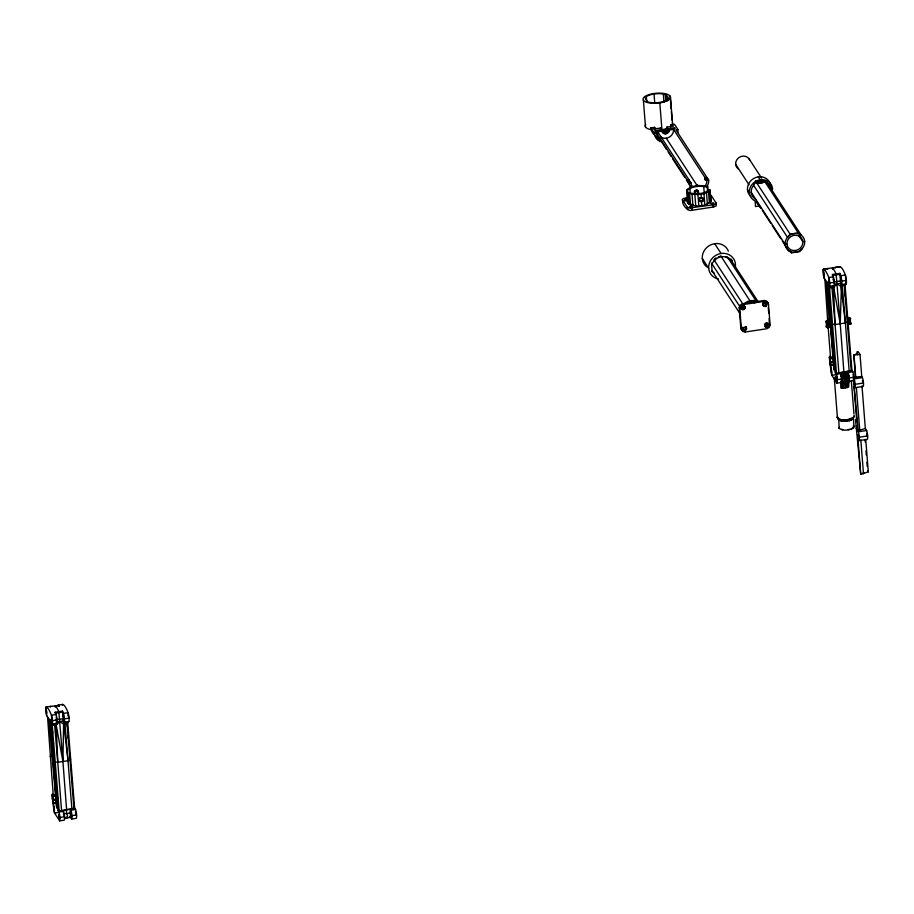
<?xml version="1.0" encoding="UTF-8"?>
<svg xmlns="http://www.w3.org/2000/svg" width="914" height="914" viewBox="0 0 914 914"><rect width="100%" height="100%" fill="white"/><g stroke="black" fill="none" stroke-linecap="round" stroke-linejoin="round"><path stroke-width="1.37" d="M845.153 387.936L845.256 381.881L847.244 387.513L848.638 387.056L848.946 381.321A5.53 1.005 81.4 0 0 849.255 377.905A5.53 1.005 81.4 0 0 848.249 372.489L847.598 371.484L840.206 372.604L840.869 373.609A5.53 1.005 81.4 0 1 841.863 379.024A5.53 1.005 81.4 0 1 841.554 382.44L841.257 388.176L845.153 387.936L847.244 387.513L848.946 381.321M75.451 812.797L75.645 812.009L76.09 813.094M76.33 815.322L76.308 814.523M833.271 280.141L833.385 276.828L832.437 274.508L839.817 273.389L840.777 275.72A5.53 1.005 81.4 0 1 841.771 281.135A5.53 1.005 81.4 0 1 841.474 284.551L840.229 323.773L843.908 372.044A6.901 1.245 81.4 0 0 843.748 373.609M848.775 376.077L848.329 375.003L848.158 376.225M55.206 713.194L62.598 712.075L63.477 713.423A5.53 1.005 81.4 0 1 64.471 718.838L64.049 719.684L62.518 711.103L55.137 712.223L56.085 714.542A5.53 1.005 81.4 0 1 57.091 719.958A5.53 1.005 81.4 0 1 56.782 723.374L56.222 725.316L57.776 762.253L61.592 810.764L74.64 808.079L67.739 722.757L68.79 721.557A5.53 1.005 81.4 0 0 69.087 718.141A5.53 1.005 81.4 0 0 68.093 712.726A40.227 7.278 81.4 0 0 62.678 704.42A5.53 1.005 81.4 0 0 62.381 705.254M706.339 187.176A10.065 9.197 -33.1 0 0 708.681 180.127L707.767 178.733L705.928 179.007L705.368 180.218L705.037 177.647L673.595 129.411L668.888 130.119L668.465 129.48L675.206 128.451L674.681 127.652L667.94 128.668L666.9 127.069L673.641 126.041L670.842 124.875L674.532 124.315L677.937 129.525A12.156 11.105 -33.1 0 1 677.765 132.507M707.105 179.704L706.888 177.373L675.903 129.834L677.937 129.525M835.065 268.248A5.53 1.005 81.4 0 1 835.362 267.414L839.977 266.705A40.227 7.278 81.4 0 1 845.393 275.011A5.53 1.005 81.4 0 1 846.387 280.438L841.771 281.135L841.348 281.969L840.777 275.72L839.897 274.371L832.517 275.491L832.437 274.508M839.726 267.299A5.53 1.005 81.4 0 1 839.977 266.705L823.365 269.23A40.227 7.278 81.4 0 1 828.769 277.536A5.53 1.005 81.4 0 1 829.775 282.952A5.53 1.005 81.4 0 1 829.466 286.368L828.415 287.567L835.316 372.889L836.253 374.306L847.118 372.649L847.095 373.963M837.612 416.396L837.247 417.23C838.252 421.845 843.93 421.56 847.575 421.114L847.655 419.663L853.904 417.127L854.064 415.504M699.507 199.503L699.084 198.852C698.673 202.405 704.5 200.749 702.615 197.881C705.437 207.032 693.646 196.647 703.037 198.521M659.931 141.716L654.995 135.352A12.156 11.105 -33.1 0 1 650.905 127.891L654.595 127.332L655.018 127.983L653.167 128.257L653.693 129.068L660.434 128.04C660.422 131.205 665.449 131.753 666.58 128.668L667.803 130.314L666.9 127.069M667.894 129.48L667.94 128.668M662.559 131.936C664.067 133.981 667.151 133.341 668.157 131.079L668.751 131.776L668.465 129.48M668.842 130.942L668.888 130.119M742.831 331.028L740.854 328.4L739.22 307.664L740.066 305.139L742.465 303.779L764.173 300.489L766.732 301.094L768.468 304.122L770.102 324.847L769.257 327.372L766.857 328.732L745.15 332.022L742.591 331.416L741.38 329.2L739.746 308.475L740.591 305.95L742.991 304.591L764.698 301.3L767.863 302.511M741.722 309.058L741.06 306.487L741.585 307.298C740.603 311.982 748.063 308.384 743.939 305.687M743.071 328.48C746.007 334.89 748.04 322.859 743.071 328.48L742.545 327.68M744.259 306.007L743.768 308.521L741.197 308.258M743.676 330.114C740.066 328.092 748.098 331.039 745.893 326.744M763.43 305.779C765.132 295.987 769.885 311.891 762.687 304.568M764.778 302.066C768.126 302.614 764.938 307.47 762.904 304.968M767.6 323.453C769.805 327.006 762.79 325.533 765.384 326.824C767.771 328.366 769.702 324.459 767.269 323.133M769.142 318.518L769.234 325.795M842.023 382.372L842.251 377.254L840.652 373.632L840.709 376.465M848.478 381.389L848.718 376.271L847.118 372.649M841.554 382.44L842.937 388.164L843.405 382.166M707.653 179.578L707.767 178.733M64.197 719.512L63.409 716.108M834.048 283.066L834.014 280.895M841.497 281.798L840.709 278.393M853.585 377.882L853.162 374.637M862.359 380.567L863.09 381.686M848.466 374.991L845.096 374.9L844.342 378.933L845.587 380.532L847.107 378.51L848.957 378.236L845.096 374.9L842 375.974M847.575 421.114L849.437 420.726L849.734 419.24M55.663 795.18L53.263 795.546L47.562 717.022M827.73 321.728L824.874 279.307M832.517 275.491L833.385 276.828A5.53 1.005 81.4 0 1 834.391 282.255A5.53 1.005 81.4 0 1 834.082 285.671L833.522 287.613L835.076 324.55L838.892 373.049L851.939 370.364L845.039 285.042L846.09 283.854A5.53 1.005 81.4 0 0 846.387 280.438M849.437 420.726L851.048 420.2L851.551 418.646M667.631 130.279C666.626 132.53 663.541 133.17 662.033 131.125M668.58 131.73C666.5 135.9 661.485 133.01 660.445 128.92M667.803 130.314L666.854 127.88M668.751 131.776L668.42 130.291M740.82 308.726L742.282 305.939M768.126 324.264L765.544 323.99L765.064 326.504M842.937 388.164L845.256 381.881M851.048 420.2L852.968 417.927M834.116 282.917L834.391 282.255L829.775 282.952M63.489 813.997L64.266 815.871M833.317 279.513L833.808 280.015M852.305 419.56L854.27 416.293M57.936 808.582L56.542 806.936L48.83 718.952M687.682 201.32L686.78 189.952C692.035 184.845 701.072 184.822 707.802 186.764L708.133 191.003M709.481 194.328L710.566 195.322L711.195 200.749C706.099 207.021 694.206 207.501 687.636 203.159L687.339 197.001L689.453 199.035M687.351 202.051L687.876 200.897M688.733 193.185C695.485 195.265 704.877 195.299 710.041 189.952L709.093 189.963C703.574 194.236 696.057 194.305 689.51 192.923L688.733 193.185L689.624 204.565M710.852 196.43L709.641 197.013M836.013 371.221L834.048 369.987L833.979 368.936M853.288 425.593A7.598 2.753 -4.5 0 1 851.745 429.02A7.598 2.753 -4.5 0 1 842.559 429.957L839.201 428.46L838.664 418.201M853.139 418.852L853.288 417.412L853.973 426.221M763.521 181.109L757.066 182.092L757.775 183.188L764.241 182.206L763.521 181.109L762.722 182.777L759.26 183.303M848.592 375.62L845.096 374.9L842.491 379.207L847.107 378.51L845.096 374.9L842.137 376.602M741.585 307.298L743.116 306.179L744.784 306.818M742.694 327.223L743.482 327.623M763.03 302.797L763.293 304.008M842.434 378.579L845.096 374.9L848.718 376.271M766.572 181.932L801.304 235.229L798.219 232.921L790.119 234.155L787.468 237.32A10.065 9.197 -33.1 0 0 793.089 252.298A10.065 9.197 -33.1 0 0 804.171 239.034A10.065 9.197 -33.1 0 0 787.468 237.32L753.502 185.211M802.343 248.448L799.693 251.624L791.593 252.847L788.508 250.539L782.327 241.068M62.758 811.872A6.901 1.245 81.4 0 1 62.906 810.318L63.569 811.312A5.53 1.005 81.4 0 1 64.563 816.739A5.53 1.005 81.4 0 1 64.254 820.155L59.639 820.852A5.53 1.005 81.4 0 0 59.947 817.436A5.53 1.005 81.4 0 0 58.953 812.02L58.016 810.592L51.115 725.27L52.167 724.071A5.53 1.005 81.4 0 0 52.475 720.655A5.53 1.005 81.4 0 0 51.47 715.239A40.227 7.278 81.4 0 0 46.054 706.933L58.862 705.494L58.942 706.465M842.354 377.916L845.096 374.9L848.82 376.934M51.115 725.27L56.222 725.316L59.661 721.569L58.827 711.663A40.227 7.278 81.4 0 0 55.183 706.065L55.251 707.025M832.551 269.31L832.471 268.339A40.227 7.278 81.4 0 1 836.116 273.937L836.961 283.866L833.522 287.613L828.415 287.567M46.294 709.618L46.671 713.251L46.054 706.933A5.53 1.005 81.4 0 0 45.757 710.349L46.523 715.411L52.167 724.071L56.782 723.374L54.691 725.442L57.776 762.253L68.093 760.699L70.606 759.248M827.718 269.116A5.53 1.005 81.4 0 1 827.981 268.533L823.377 269.264A5.53 1.005 81.4 0 0 823.057 272.646L823.822 277.707L829.466 286.368L834.082 285.671L831.991 287.727L835.076 324.55L845.393 322.985L847.906 321.545M59.456 721.249L63.603 724.196L67.03 723.214L68.79 721.557L64.174 722.254L63.603 724.196L62.929 761.476L66.608 809.758A6.901 1.245 81.4 0 0 66.528 813.529C70.058 817.527 62.712 818.521 67.248 817.653L65.934 817.642L66.665 817.619M836.756 283.534L840.903 286.493L842.308 286.173L846.09 283.854L845.861 281.158M687.762 199.332C683.581 201.674 683.603 197.104 687.796 198.966M856.898 419.149L855.504 419.709L860.725 474.24L868.3 471.864L865.741 439.406M842.251 377.254L845.096 374.9L848.9 377.596M686.78 189.952L689.876 188.65A10.065 3.656 -4.5 0 1 703.723 186.559L707.802 186.764M62.518 711.103L63.352 721.009L64.174 722.254L67.739 722.757M839.817 273.389L840.652 283.306L841.474 284.551L845.039 285.042M662.81 132.667L661.485 129.651L654.744 130.668L655.269 131.479L662.01 130.451L662.981 132.576M745.104 302.945C748.92 300.238 754.393 299.495 758.437 302.123M646.358 96.541C643.205 97.592 647.672 103.065 650.22 102.471A12.339 4.479 -4.5 0 0 667.197 99.9C670.339 98.838 665.883 93.365 663.324 93.971A12.339 4.479 -4.5 0 0 646.358 96.541L646.792 102.06M683.238 200.886C680.884 202.805 687.454 212.288 691.864 210.277L713.571 206.987L716.21 205.913L716.108 203.022L711.161 195.436L709.755 194.762M69.27 816.922L70.218 816.442M838.892 373.049L836.459 373.072L829.558 287.75L834.082 285.671M61.592 810.764L59.159 810.775L52.258 725.453L56.782 723.374M64.951 817.687L64.506 817.642M827.09 321.5L828.941 321.225L829.912 322.711L828.061 322.985L827.056 321.065M847.506 318.586L848.329 318.289L849.3 319.774L849.746 324.344L850.671 324.207L850.294 319.352A4.193 1.52 -4.5 0 0 849.106 317.546L848.192 317.684L849.369 319.489L849.746 324.344M847.449 320.049L849.3 319.774M832.3 326.983L827.593 327.703A4.193 1.52 -4.5 0 1 826.416 325.898L826.222 323.465M849.643 324.184L847.895 324.619L847.712 322.196M714.062 206.176L712.703 206.45M861.753 376.522L855.504 377.059L853.779 355.02L855.024 354.609A7.598 2.753 -4.5 0 0 857.263 351.81L858.189 351.673L860.017 354.472L861.753 376.522L862.462 377.619A5.53 1.005 81.4 0 1 863.467 383.035A5.53 1.005 81.4 0 1 863.159 386.451L854.853 387.719L854.202 386.713L858.326 431.774A5.53 1.005 81.4 0 1 859.32 437.2A5.53 1.005 81.4 0 1 859.011 440.617L867.329 439.348A5.53 1.005 81.4 0 0 867.626 435.932A5.53 1.005 81.4 0 0 866.632 430.517L865.33 428.529L861.982 385.891M855.504 377.059L853.299 377.562L856.761 421.651L855.504 419.709M856.201 428.529L857.069 428.3M857.675 430.78L865.33 428.529M763.818 302.214L764.824 302.888M835.282 370.536L831.797 327.132L830.86 327.281M829.341 283.786L828.861 280.05L829.558 287.75M845.964 281.272L845.918 278.61M831.763 372.809L831.283 369.073L831.854 375.323L836.938 383.137L853.562 380.624A5.53 1.005 81.4 0 0 853.87 377.208A5.53 1.005 81.4 0 0 852.865 371.792L851.939 370.364M68.082 715.262L68.836 717.753M52.041 721.5L51.561 717.753L52.258 725.453M54.463 810.524L53.983 806.776L54.554 813.037L59.639 820.852M696.776 185.039C700.033 185.074 694.469 186.102 696.776 185.039L666.249 138.197M690.47 206.198C685.763 208.575 697.085 206.541 690.47 206.198L690.641 208.403M687.865 197.618L683.501 198.452L682.347 199.446L687.385 207.375L688.973 208.084L713.4 204.782L715.639 204.039L716.108 203.022M658.137 133.73A8.169 7.461 -33.1 0 1 657.714 131.81L662.422 131.102M650.905 127.891L654.298 133.113L656.332 132.804L687.317 180.332C688.288 183.76 687.751 182.423 690.047 181.418L690.961 182.811A8.169 7.461 -33.1 0 0 692.321 186.445M687.317 180.332L689.156 180.058L689.876 182.309M705.037 177.647L706.888 177.373M687.431 180.823L689.282 180.549M705.025 178.161L706.876 177.887M687.579 181.338L689.419 181.052M705.048 178.687L706.888 178.413M687.728 181.817L689.579 181.532M705.094 179.19L706.933 178.904M687.888 182.24L690.047 181.418M705.162 179.624L707.722 179.19M688.196 181.692L689.11 183.097L690.961 182.811M704.934 186.125A8.169 7.461 -33.1 0 0 706.842 180.412L708.681 180.127M695.577 191.574L698.285 191.163M758.974 206.027L755.535 206.541L755.17 201.845L756.278 201.674L758.883 205.147M786.965 244.084L785.115 244.369L751.159 192.26M804.697 241.399L802.846 241.684L799.019 235.812M833.385 276.828L828.747 277.502L828.964 280.152M840.754 275.685L845.37 274.988L845.576 277.639M826.759 282.209L827.684 282.072M834.265 281.935L840.423 280.998M828.918 282.952L827.387 283.18L831.329 331.896M834.505 284.231L840.652 283.306L845.393 322.985L849.209 371.484M846.09 283.854L841.474 284.551L842.308 286.173L845.393 322.985M827.501 318.952L829.912 318.586M827.204 322.848L828.13 322.711L826.953 320.905L826.028 321.043A4.193 1.52 -4.5 0 0 827.204 322.848L827.593 327.703M828.804 320.62L829.981 322.436L831.911 322.139M849.369 319.489L850.294 319.352M832.026 329.954L831.969 321.637M832.917 356.928L829.318 357.465L830.849 369.907A5.53 1.005 81.4 0 0 831.854 375.323L836.927 374.557M833.637 358.814C824.942 356.837 833.865 370.056 829.318 357.465L829.604 356.357L830.563 357.842L832.962 357.477M853.779 355.02L860.017 354.472M830.62 361.795L834.219 361.247M829.729 362.767L832.14 362.401M834.105 364.949L830.506 365.497L830.312 362.869L833.911 362.321M830.289 365.166L833.899 364.629M834.596 369.907L830.598 326.252M848.249 372.489L852.865 371.792M841.143 374.294L847.609 373.312M841.863 375.391L848.318 374.409M836.938 383.137A5.53 1.005 81.4 0 0 837.247 379.721L841.863 379.024M849.255 377.905L853.87 377.208M853.299 377.562L854.156 378.876L862.462 377.619M842.365 381.024L848.82 380.041M854.853 387.719A5.53 1.005 81.4 0 0 855.161 384.303L863.467 383.035M858.326 431.774L866.632 430.517M859.32 437.2L867.626 435.932M63.454 713.388L68.07 712.692L68.276 715.342M49.459 719.924L50.384 719.786M55.731 719.821L63.123 718.701M52.475 720.655L57.091 719.958L56.805 720.632L56.177 717.056M69.087 718.141L64.471 718.838A5.53 1.005 81.4 0 1 64.174 722.254L65.008 723.877L71.909 809.198M55.971 722.129L63.352 721.009L68.093 760.699M50.578 755.204L52.978 754.838M50.201 756.655L52.612 756.289M53.618 760.174L53.023 760.265L56.748 807.702L57.479 808.376L54.04 764.641L53.103 763.201M52.304 763.053L53.56 764.984L54.04 764.641M55.617 794.632L52.018 795.18L53.549 807.622A5.53 1.005 81.4 0 0 54.554 813.037L59.353 812.306A5.53 1.005 81.4 0 1 59.022 811.118M56.337 796.528C47.642 794.54 56.565 807.77 52.018 795.18L52.304 794.06L53.263 795.546M53.32 799.499L55.72 799.144M56.805 802.652L53.206 803.2L53.012 800.573L55.411 800.218M52.989 802.88L56.599 802.332M64.14 810.124L69.064 809.381M58.953 812.02L63.569 811.312M70.949 810.192L75.565 809.496A5.53 1.005 81.4 0 1 76.57 814.911A5.53 1.005 81.4 0 1 76.262 818.327L71.646 819.035L70.572 817.379L70.229 812.969A6.901 1.245 81.4 0 1 70.298 809.198L70.949 810.192A5.53 1.005 81.4 0 1 71.955 815.619A5.53 1.005 81.4 0 1 71.646 819.035M64.071 813.906L70.229 812.969M59.947 817.436L64.563 816.739M71.955 815.619L76.57 814.911M64.414 818.316L70.572 817.379M834.402 379.23L837.453 418.018L841.223 419.709L847.655 419.663M57.114 806.913L56.565 801.932M835.076 324.55L831.294 324.059M57.776 762.253L53.995 761.762M690.413 204.302L692.755 204.679M835.316 372.889L836.459 373.072M58.016 810.592L59.159 810.775M687.008 197.732L689.282 200.235M831.591 324.493L832.357 324.836M754.895 200.806L753.41 199.983A11.962 10.934 -33.1 0 1 755.752 181.292A11.962 10.934 -33.1 0 1 772.65 189.118L770.753 186.216M58.862 705.494L58.062 705.117A5.53 1.005 81.4 0 0 57.765 705.951M728.138 257.759L732.023 260.844L728.138 257.759A10.26 9.368 -33.1 0 0 725.956 256.56M711.675 270.99L714.417 273.286M725.876 256.72A10.065 9.197 -33.1 0 1 728.024 257.908L731.097 260.204L758.54 302.317M755.672 199.595L754.61 198.544A10.065 9.197 -33.1 0 1 753.57 185.325C755.889 180.458 763.91 178.813 767.417 183.223A10.065 9.197 -33.1 0 1 770.274 187.027M823.594 271.915L823.971 275.548L823.377 269.264M841.326 379.756L841.394 377.196M757.066 182.092L758.106 183.474M760.654 207.855L757.329 203.285L758.049 204.393M764.264 180.812L798.219 232.921M748.966 158.682L761.636 178.139M758.243 176.87L760.14 179.772M755.375 180.858L790.119 234.155M735.621 164.223L749.046 184.822M790.039 250.482L791.593 252.847M756.861 201.983L760.722 207.912M762.265 210.277L770.753 223.302M772.296 225.678L780.784 238.703M747.481 189.735L749.377 192.648M847.724 374.717L848.226 375.494M841.257 375.7L842.045 380.144L841.543 379.367M705.928 179.007L706.842 180.412M667.026 127.926L668.065 129.525M668.591 130.336L669.014 130.976M666.123 129.388L667.163 130.999M667.688 131.799L668.111 132.45M665.495 129.982L666.614 131.742M667.06 132.393L667.563 133.193M664.741 130.405L665.86 132.164M666.306 132.816L666.809 133.615M663.907 130.645L664.958 132.244M665.483 133.056L665.895 133.695M663.061 130.668L664.055 132.439M664.638 133.067L665.004 133.89M662.262 130.474L663.244 132.244M663.827 132.884L664.192 133.707M660.434 128.04L661.485 129.651M660.605 128.828L662.604 131.879M663.118 132.496L663.541 133.136M660.822 129.617L661.873 131.216M702.832 198.281L703.254 198.932M702.935 198.749L703.357 199.401M702.912 199.241L703.334 199.892M702.752 199.732L703.174 200.372M702.489 200.177L702.912 200.817M859.011 440.617L857.949 438.96L860.725 474.24M657.714 131.81L689.156 180.058M702.123 200.543L702.546 201.194M699.93 197.63L700.353 198.281M701.678 200.829L702.101 201.468M699.541 197.972L699.964 198.612M768.468 304.122L767.76 302.465M701.198 200.989L701.929 205.467M700.684 200.977L701.095 201.628M666.58 149.508L659.725 138.974A10.065 9.197 -33.1 0 1 656.332 132.804M668.111 151.85L671.15 156.523M672.681 158.865L684.872 177.579M686.403 179.909L690.207 185.759M699.061 199.343L699.484 199.983M700.181 200.84L700.604 201.491M699.164 199.812L700.17 201.24M765.966 302.717L766.492 303.528M766.286 303.562L766.812 304.373M764.173 300.489L764.698 301.3M765.235 302.18L765.761 302.98M766.103 304.488L766.629 305.287M765.475 305.23L766.001 306.041M763.396 302.454L763.921 303.265M764.572 305.607L765.098 306.418M762.584 304.122L763.11 304.933M763.636 305.516L764.161 306.316M867.557 470.721L868.3 471.864M728.024 257.908L756.986 302.351M769.577 324.047L770.102 324.847M753.844 300.5L755.204 302.58M766.869 322.905L767.394 323.716M767.909 324.299L768.434 325.098M714.691 243.684L721.077 253.486M767.737 325.213L768.263 326.024M765.932 322.813L766.458 323.625M750.805 300.58L751.719 301.986A1.999 0.674 3.3 0 1 753.639 302.271A1.999 0.674 3.3 0 1 754.084 302.957M767.109 325.967L767.634 326.766M720.872 256.034L750.314 301.369M766.206 326.344L766.732 327.143M764.401 323.933L764.927 324.744M765.258 326.241L765.783 327.052M747.823 301.414L749.183 303.494M743.151 304.442L714.04 259.896A10.26 9.368 -33.1 0 1 715.982 258.068M744.579 306.853L745.104 307.664M742.465 303.779L742.991 304.591M743.528 305.459L744.053 306.27M743.516 306.121L744.876 308.201M744.396 307.767L744.921 308.578M742.591 305.367L743.116 306.179M743.768 308.521L744.293 309.332M741.688 305.744L742.214 306.556M742.865 308.898L743.39 309.697M740.888 307.412L742.534 309.743M711.526 263.175L739.734 306.441M739.22 307.664L739.746 308.475M712.132 270.91L739.575 313.022M702.306 258.491L708.693 268.293M745.573 326.424L746.635 327.943M746.178 328.046L746.704 328.857M745.767 328.914L746.292 329.726M744.967 329.497L745.504 330.297M744.019 329.646L744.544 330.445M744.624 331.211L745.15 332.022M740.854 328.4L741.38 329.2M62.678 704.42L58.062 705.117L58.873 706.362M50.681 706.236L50.693 706.271A5.53 1.005 81.4 0 0 50.384 707.07M74.64 808.079L75.565 809.496M837.247 417.23L838.332 418.943M838.218 418.726L839.201 420.28M839.509 419.309L840.343 420.783M866.986 436.435L866.929 433.362M56.554 720.689L56.211 719.718M841.223 419.709L841.863 421.148M55.137 712.223L56.085 714.542L51.447 715.205L51.664 717.867M843.245 419.903L843.668 421.32M710.909 199.64L711.195 200.749M662.01 130.451L662.182 131.239M56.222 725.316L62.929 761.476L59.661 721.569M731.474 259.176L731.84 261.564M830.312 362.869L831.283 369.073M53.012 800.573L53.983 806.776M845.439 419.892L845.61 421.308M845.096 374.9L845.587 380.532M823.754 275.217L824.051 278.062M46.454 712.92L46.751 715.765M844.33 285.511L851.231 370.833M67.03 723.214L73.931 808.536M836.961 283.866L840.229 323.773L833.351 285.488M865.101 439.543L865.33 442.376M865.992 450.876L866.323 455.126M866.883 462.221L867.226 466.471M857.263 351.81L857.481 354.621M860.828 439.954L863.49 473.818M854.019 355.386L855.744 377.436M856.395 387.707L859.754 430.357M848.272 319.751L848.615 324.162M856.464 425.913L856.658 428.438M845.016 293.463L845.244 296.307M851.345 380.875L853.962 414.122M840.697 381.115L841.257 388.176M829.032 284.334L829.466 289.864M831.1 310.577L831.317 313.342M832.243 332.776L832.688 338.42M833.134 344.064L833.579 349.708M834.025 355.352L834.459 360.996M835.019 368.056L835.236 370.878M827.981 285.157L828.53 292.069M828.964 297.598L829.512 304.499M829.832 308.646L830.38 315.558M831.66 336.112L832.208 343.138M832.54 347.354L833.1 354.381M833.534 360.013L833.979 365.634M830.518 326.904L833.842 369.233M829.981 322.436L830.358 327.281M826.13 281.249L829.375 322.493M828.884 322.688L829.226 327.098M828.027 322.551L828.518 327.566M828.164 327.281L830.563 357.842M768.274 307.458L768.708 312.988M757.215 180.869L757.398 183.143M713.4 204.782L713.571 206.987M710.041 189.952L710.932 201.331M709.778 190.535L710.669 201.914M708.476 191.654L709.378 203.034M707.128 186.467L707.573 191.357M706.488 192.671L707.39 204.039M712.143 271.698L711.526 263.952L714.497 260.604A10.26 9.368 -33.1 0 1 728.607 258.468M703.723 186.559L704.283 193.665M703.951 193.494L704.843 204.873M701.027 194.088L701.335 197.927M697.93 194.408L698.822 205.787M694.857 194.431L695.748 205.81M692.024 194.145L692.926 205.524M692.286 206.278L692.458 208.483M691.452 206.141L691.864 210.277M689.876 188.65L690.219 192.923M689.624 193.585L690.527 204.965M687.671 190.089L688.219 197.15M688.379 199.835L688.722 204.153M686.974 189.518L687.762 199.469M687.339 198.681L687.636 203.159M687.385 207.375L687.557 209.58M686.505 198.555L686.677 200.76M685.523 198.601L685.706 200.806M684.655 198.829L684.837 201.034M682.438 199.778L682.609 201.983M670.499 97.467A13.767 5.004 -4.5 0 1 649.466 102.962A13.767 5.004 -4.5 0 1 650.368 94.222A13.767 5.004 -4.5 0 1 670.499 97.467L672.601 124.247A13.767 5.004 -4.5 0 0 672.27 122.967M670.168 96.187L671.162 108.88M671.379 111.691L672.053 120.145M667.38 96.61L667.7 100.757M665.472 94.473L666.009 101.363M665.301 94.199L665.838 101.1M663.324 93.971L663.975 102.242M659.828 102.905L661.93 129.674A13.767 5.004 -4.5 0 0 667.311 128.383M654.036 94.028L654.687 102.299M643.387 100.243L645.501 127.023M67.156 724.059L67.385 726.904M68.059 735.439L68.276 738.284M57.822 797.682L58.05 800.493M51.732 722.037L51.949 724.802M52.384 730.332L52.601 733.097M53.252 741.38L53.469 744.145M54.12 752.439L54.337 755.204M54.292 762.196L54.829 769.074M55.388 776.135L55.72 780.362M56.28 787.422L56.714 793.066M57.159 798.71L57.605 804.354M50.464 720.106L50.681 722.871M51.127 728.389L51.664 735.302M51.995 739.449L52.532 746.35M52.966 751.879L53.515 758.791M50.087 720.895L53.56 764.984M53.8 766.789L54.36 773.827M54.806 779.448L55.24 785.069M55.685 790.69L56.234 797.716M847.095 381.606L847.244 387.513M651.579 129.742A13.767 5.004 -4.5 0 1 645.764 124.418M690.79 187.576A10.065 9.197 -33.1 0 1 689.11 183.097M673.595 129.411A8.169 7.461 -33.1 0 1 669.242 137.157A8.169 7.461 -33.1 0 1 660.468 136.826M658.388 140.573A12.156 11.105 -33.1 0 1 654.298 133.113M670.842 124.875A8.352 7.632 -33.1 0 1 670.727 126.92M655.03 129.297A8.352 7.632 -33.1 0 1 654.595 127.332M696.034 189.792A1.999 1.862 -14.6 0 1 698.182 191.437A1.999 1.862 -14.6 0 1 696.319 193.505A1.999 1.771 -47.5 0 1 694.731 190.603M750.188 303.002A1.999 0.765 -12.5 0 1 751.719 301.986M718.45 278.976A13.767 12.579 -33.1 0 1 709.058 264.18A13.767 12.579 -33.1 0 1 724.951 253.441A13.767 12.579 -33.1 0 1 735.267 267.619M706.933 266.945A13.767 12.579 -33.1 0 1 708.133 246.403A13.767 12.579 -33.1 0 1 728.367 251.201M714.177 259.999A10.065 9.197 -33.1 0 1 716.085 258.205M718.37 256.914A10.065 9.197 -33.1 0 1 720.883 256.217M750.771 196.476A11.962 10.934 -33.1 0 1 753.856 178.39A11.962 10.934 -33.1 0 1 770.628 185.256M738.146 168.827A7.506 6.855 -33.1 0 1 738.798 157.642A7.506 6.855 -33.1 0 1 749.823 160.247M854.156 378.876A5.53 1.005 81.4 0 1 855.161 384.303M864.061 472.755A5.701 2.068 -4.5 0 1 861.902 473.635M858.429 429.546A5.701 2.068 -4.5 0 1 857.035 429.82M58.93 810.672A5.53 1.005 81.4 0 1 58.827 810.215M836.653 374.603A5.53 1.005 81.4 0 1 836.321 373.403M836.253 374.306A5.53 1.005 81.4 0 1 837.247 379.721M847.472 374.466A6.901 1.245 81.4 0 1 847.598 371.484M836.459 380.521A8.546 3.108 -4.5 0 1 836.916 376.088M839.201 428.46A7.598 2.753 -4.5 0 1 839.349 427.021M836.847 379.504A6.649 2.411 -4.5 0 1 837.098 377.071M853.219 426.987A6.649 2.411 -4.5 0 1 851.094 428.815M849.689 429.272A6.649 2.411 -4.5 0 1 848.066 429.603M843.062 429.637A6.649 2.411 -4.5 0 1 841.737 429.317M850.454 322.722A4.193 1.52 -4.5 0 1 850.671 324.207M58.839 814.957L59.513 818.27L58.839 814.957M70.846 813.14L71.521 816.453L70.846 813.14M836.139 377.254L836.813 380.567L836.139 377.254M854.053 381.824L854.727 385.137L854.053 381.824M858.212 434.721L858.886 438.034L858.212 434.721M710.795 203.468C713.8 206.221 715.833 200.977 710.795 203.468M694.709 192.671A1.999 1.771 -47.5 0 0 696.742 194.145A1.999 1.862 -14.6 0 0 698.593 192.089A1.999 1.862 -14.6 0 0 696.445 190.432A1.999 1.771 -47.5 0 0 694.709 192.671M793.432 250.527A8.169 7.461 -33.1 0 0 802.423 239.765A8.169 7.461 -33.1 0 0 788.873 238.371A8.169 7.461 -33.1 0 0 793.432 250.527"/></g></svg>
